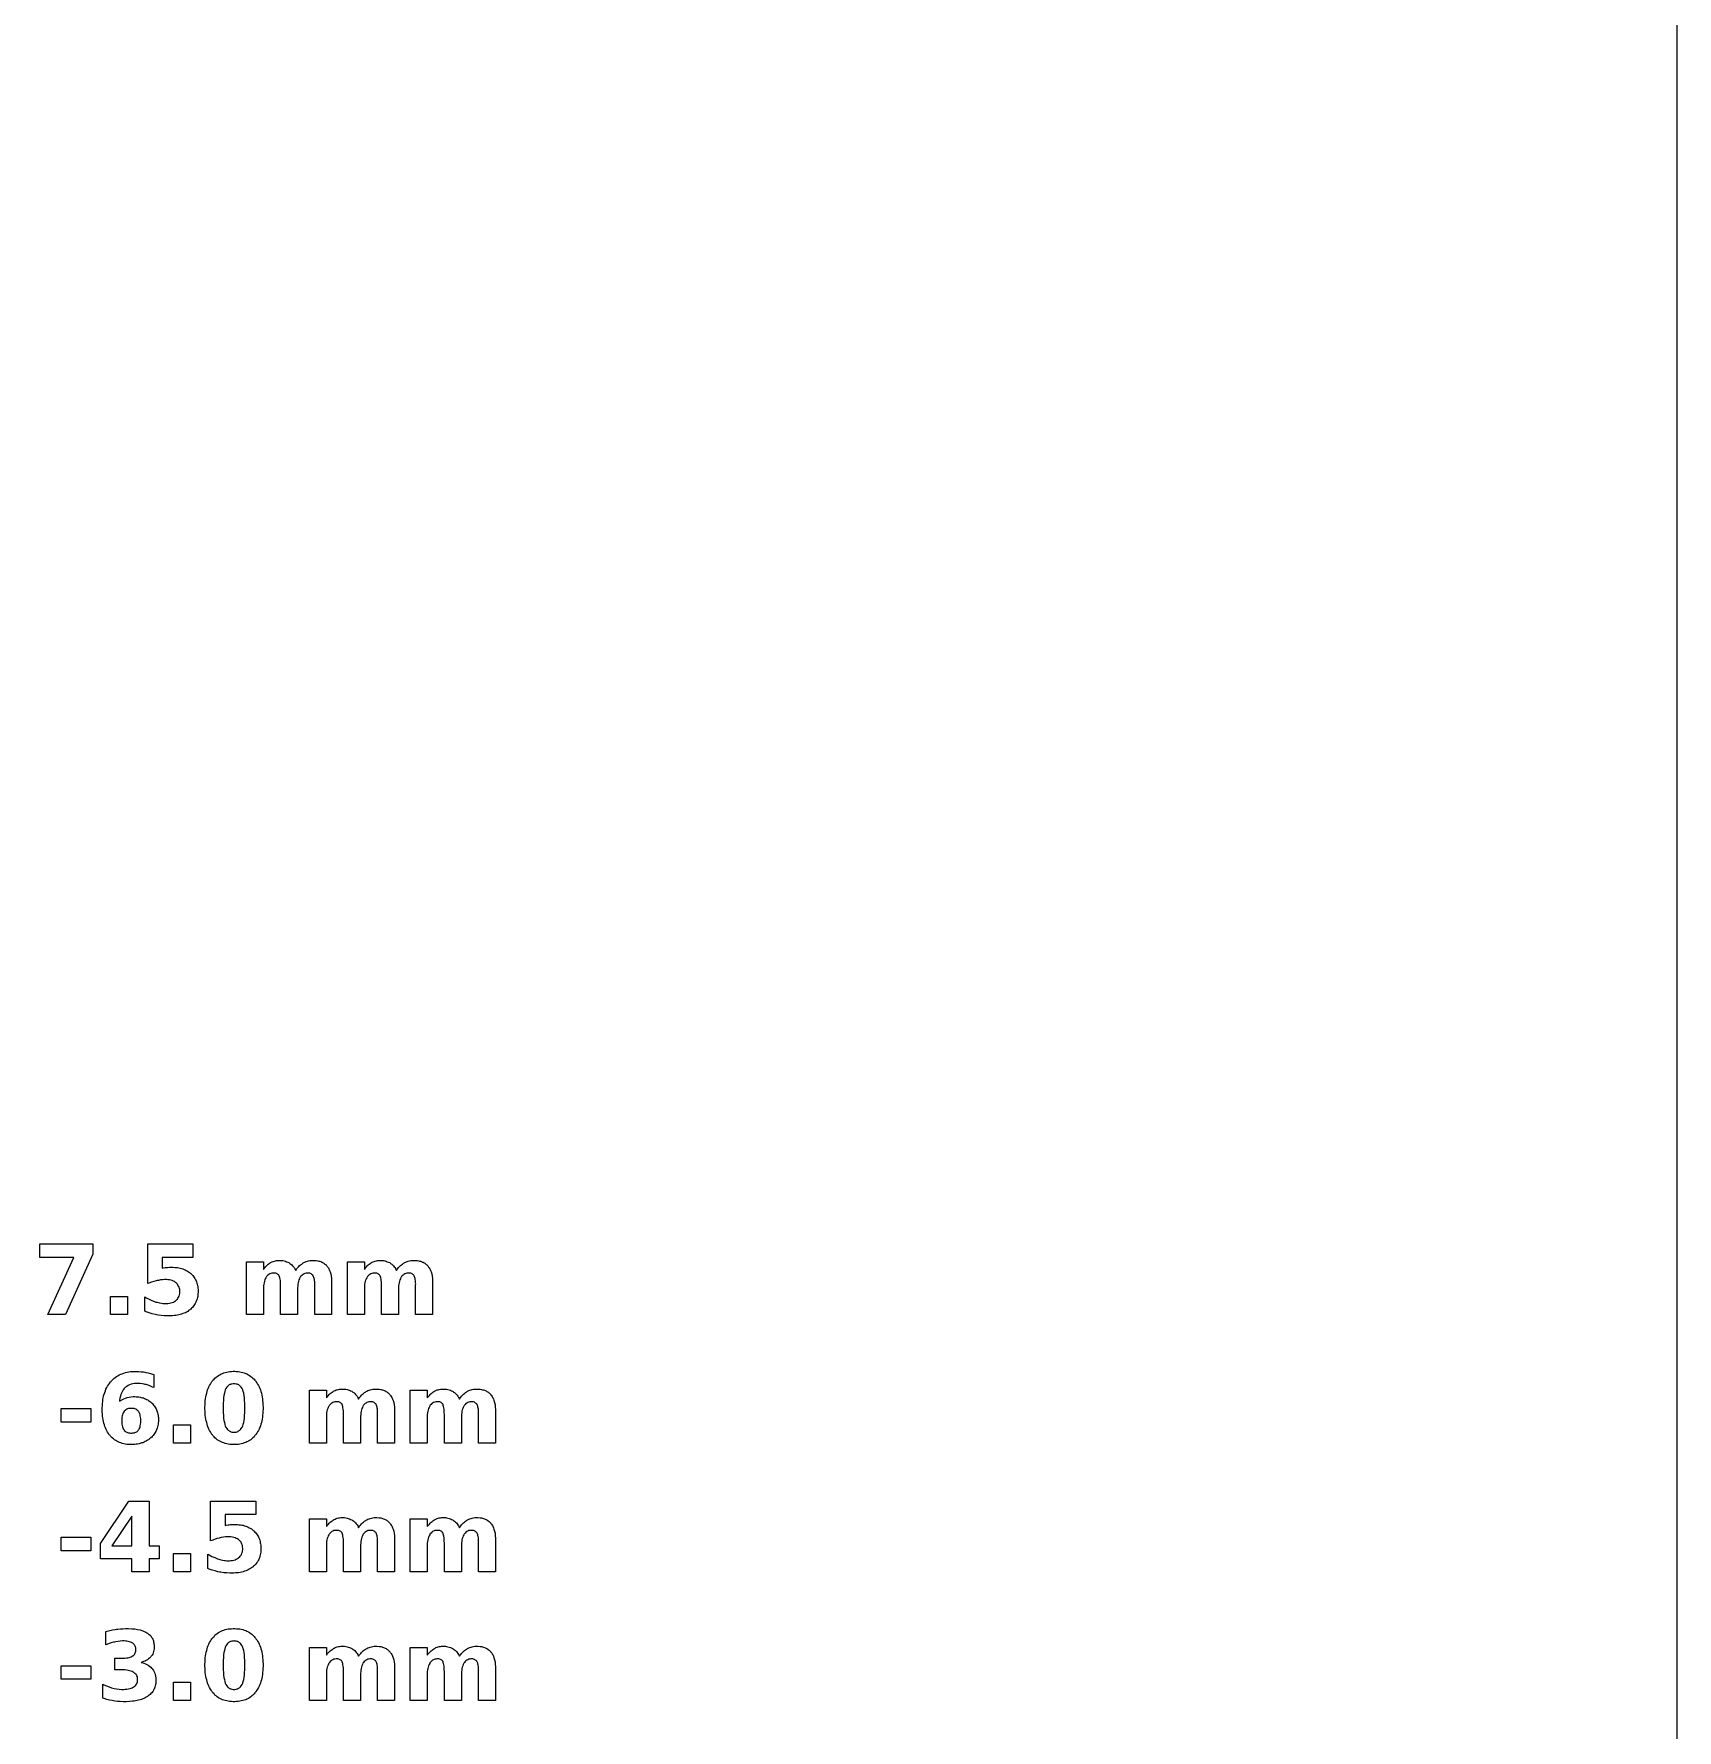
# Model space of a CAD drawing. Header units: millimetres. Extents: x 0 to 570, y 0 to 420.
# Drawn here: x 465.2 to 570, y 101.8 to 210 of the extents above; entities that cross this region are included whole.
import ezdxf

# ---------------------------------------------------------------- set-up
doc = ezdxf.new("R2010")
doc.units = ezdxf.units.MM
doc.layers.add('LEGEND_TEXT', color=7, linetype='Continuous')
doc.layers.add('PLAQUE_OUTLINE', color=7, linetype='Continuous')

msp = doc.modelspace()

# ---------------------------------------------------------------- linework, layer by layer
at = {"layer": 'LEGEND_TEXT'}
for points in [[(466.11, 128.34), (467.77, 131.98), (465.6, 131.98), (465.6, 132.84), (468.99, 132.84), (468.99, 132.18), (467.24, 128.34)], [(474, 131.36), (474.1, 131.36), (474.2, 131.35), (474.29, 131.34), (474.38, 131.33), (474.47, 131.32), (474.56, 131.3), (474.64, 131.27), (474.72, 131.25), (474.8, 131.22), (474.87, 131.19), (474.94, 131.15), (475.01, 131.11), (475.08, 131.07), (475.14, 131.03), (475.2, 130.98), (475.23, 130.95), (475.26, 130.93), (475.31, 130.87), (475.36, 130.82), (475.41, 130.76), (475.45, 130.7), (475.49, 130.63), (475.53, 130.56), (475.56, 130.5), (475.59, 130.42), (475.61, 130.35), (475.63, 130.27), (475.65, 130.19), (475.67, 130.11), (475.68, 130.03), (475.69, 129.94), (475.69, 129.85), (475.69, 129.81), (475.69, 129.76), (475.68, 129.67), (475.68, 129.59), (475.67, 129.5), (475.65, 129.42), (475.63, 129.34), (475.61, 129.27), (475.58, 129.19), (475.55, 129.12), (475.51, 129.05), (475.47, 128.98), (475.43, 128.92), (475.38, 128.86), (475.33, 128.8), (475.28, 128.74), (475.22, 128.69), (475.19, 128.66), (475.16, 128.64), (475.09, 128.59), (475.03, 128.54), (474.95, 128.5), (474.88, 128.46), (474.8, 128.43), (474.72, 128.4), (474.64, 128.37), (474.55, 128.34), (474.46, 128.32), (474.37, 128.3), (474.27, 128.28), (474.17, 128.27), (474.07, 128.26), (473.97, 128.25), (473.86, 128.25), (473.81, 128.25), (473.71, 128.25), (473.52, 128.26), (473.33, 128.28), (473.14, 128.31), (473.05, 128.32), (472.95, 128.34), (472.77, 128.39), (472.58, 128.45), (472.39, 128.51), (472.3, 128.55), (472.3, 129.46), (472.39, 129.41), (472.57, 129.32), (472.75, 129.24), (472.92, 129.17), (473, 129.14), (473.08, 129.12), (473.24, 129.08), (473.36, 129.06), (473.44, 129.05), (473.51, 129.04), (473.59, 129.04), (473.62, 129.04), (473.67, 129.04), (473.77, 129.05), (473.87, 129.06), (473.96, 129.08), (474.04, 129.11), (474.12, 129.14), (474.19, 129.18), (474.25, 129.22), (474.29, 129.25), (474.32, 129.27), (474.37, 129.33), (474.41, 129.39), (474.45, 129.45), (474.48, 129.52), (474.51, 129.6), (474.52, 129.68), (474.53, 129.76), (474.53, 129.81), (474.53, 129.85), (474.52, 129.93), (474.51, 130.01), (474.48, 130.09), (474.45, 130.16), (474.41, 130.22), (474.37, 130.28), (474.32, 130.34), (474.29, 130.37), (474.25, 130.39), (474.19, 130.44), (474.12, 130.47), (474.04, 130.51), (473.96, 130.53), (473.87, 130.55), (473.77, 130.56), (473.67, 130.57), (473.62, 130.57), (473.56, 130.57), (473.43, 130.56), (473.3, 130.55), (473.16, 130.52), (473.09, 130.51), (473.02, 130.49), (472.87, 130.45), (472.72, 130.4), (472.56, 130.34), (472.48, 130.31), (472.48, 132.84), (475.36, 132.84), (475.36, 131.98), (473.41, 131.98), (473.41, 131.29), (473.47, 131.31), (473.6, 131.33), (473.67, 131.34), (473.74, 131.35), (473.88, 131.36), (473.95, 131.36)], [(482.44, 131.65), (482.51, 131.69), (482.58, 131.72), (482.66, 131.74), (482.74, 131.76), (482.82, 131.78), (482.9, 131.79), (482.98, 131.79), (483.02, 131.79), (483.09, 131.79), (483.23, 131.78), (483.33, 131.77), (483.39, 131.75), (483.45, 131.74), (483.51, 131.72), (483.56, 131.69), (483.61, 131.67), (483.67, 131.64), (483.71, 131.61), (483.76, 131.58), (483.81, 131.54), (483.85, 131.5), (483.89, 131.46), (483.91, 131.44), (483.93, 131.41), (483.96, 131.37), (484, 131.32), (484.03, 131.26), (484.06, 131.21), (484.08, 131.15), (484.12, 131.06), (484.15, 130.93), (484.18, 130.79), (484.2, 130.64), (484.21, 130.48), (484.21, 130.39), (484.21, 128.34), (483.13, 128.34), (483.13, 130.1), (483.13, 130.14), (483.13, 130.18), (483.13, 130.23), (483.13, 130.3), (483.13, 130.34), (483.13, 130.43), (483.12, 130.5), (483.11, 130.58), (483.1, 130.64), (483.08, 130.7), (483.06, 130.75), (483.04, 130.8), (483.03, 130.82), (483.01, 130.84), (482.98, 130.87), (482.95, 130.9), (482.91, 130.93), (482.87, 130.95), (482.82, 130.97), (482.77, 130.98), (482.72, 130.98), (482.69, 130.98), (482.65, 130.98), (482.58, 130.97), (482.51, 130.96), (482.45, 130.93), (482.39, 130.9), (482.33, 130.86), (482.28, 130.81), (482.23, 130.76), (482.21, 130.73), (482.19, 130.7), (482.16, 130.62), (482.12, 130.55), (482.1, 130.46), (482.08, 130.37), (482.06, 130.27), (482.05, 130.17), (482.04, 130.05), (482.04, 130), (482.04, 128.34), (480.95, 128.34), (480.95, 130.1), (480.95, 130.17), (480.95, 130.29), (480.94, 130.41), (480.94, 130.51), (480.92, 130.6), (480.91, 130.68), (480.89, 130.74), (480.87, 130.8), (480.86, 130.82), (480.85, 130.84), (480.82, 130.87), (480.78, 130.9), (480.74, 130.93), (480.7, 130.95), (480.65, 130.97), (480.6, 130.98), (480.54, 130.98), (480.51, 130.98), (480.48, 130.98), (480.4, 130.97), (480.33, 130.96), (480.27, 130.93), (480.21, 130.9), (480.15, 130.86), (480.1, 130.81), (480.06, 130.76), (480.04, 130.73), (480.01, 130.69), (479.98, 130.62), (479.95, 130.55), (479.92, 130.46), (479.9, 130.37), (479.88, 130.27), (479.87, 130.17), (479.87, 130.06), (479.87, 130), (479.87, 128.34), (478.78, 128.34), (478.78, 131.71), (479.87, 131.71), (479.87, 131.22), (479.89, 131.25), (479.94, 131.32), (480, 131.38), (480.05, 131.44), (480.11, 131.5), (480.17, 131.55), (480.23, 131.59), (480.29, 131.63), (480.32, 131.65), (480.36, 131.67), (480.42, 131.7), (480.49, 131.73), (480.56, 131.75), (480.63, 131.77), (480.7, 131.78), (480.78, 131.79), (480.85, 131.79), (480.89, 131.79), (480.93, 131.79), (481.02, 131.79), (481.1, 131.78), (481.18, 131.76), (481.26, 131.74), (481.33, 131.71), (481.41, 131.68), (481.47, 131.65), (481.51, 131.63), (481.54, 131.6), (481.6, 131.56), (481.66, 131.51), (481.72, 131.45), (481.77, 131.39), (481.82, 131.33), (481.86, 131.26), (481.9, 131.19), (481.92, 131.15), (481.94, 131.19), (482, 131.27), (482.05, 131.33), (482.11, 131.4), (482.17, 131.46), (482.23, 131.51), (482.3, 131.56), (482.37, 131.61), (482.4, 131.63)], [(488.94, 131.69), (489.02, 131.72), (489.09, 131.74), (489.17, 131.76), (489.25, 131.78), (489.33, 131.79), (489.41, 131.79), (489.45, 131.79), (489.52, 131.79), (489.66, 131.78), (489.76, 131.77), (489.82, 131.75), (489.88, 131.74), (489.94, 131.72), (489.99, 131.69), (490.05, 131.67), (490.1, 131.64), (490.15, 131.61), (490.19, 131.58), (490.24, 131.54), (490.28, 131.5), (490.32, 131.46), (490.34, 131.44), (490.36, 131.41), (490.39, 131.37), (490.43, 131.32), (490.46, 131.26), (490.49, 131.21), (490.51, 131.15), (490.55, 131.06), (490.59, 130.93), (490.61, 130.79), (490.63, 130.64), (490.64, 130.48), (490.64, 130.39), (490.64, 128.34), (489.56, 128.34), (489.56, 130.1), (489.56, 130.14), (489.56, 130.18), (489.56, 130.23), (489.57, 130.3), (489.56, 130.34), (489.56, 130.43), (489.55, 130.5), (489.54, 130.58), (489.53, 130.64), (489.52, 130.7), (489.5, 130.75), (489.47, 130.8), (489.46, 130.82), (489.45, 130.84), (489.42, 130.87), (489.38, 130.9), (489.34, 130.93), (489.3, 130.95), (489.25, 130.97), (489.2, 130.98), (489.15, 130.98), (489.12, 130.98), (489.08, 130.98), (489.01, 130.97), (488.94, 130.96), (488.88, 130.93), (488.82, 130.9), (488.76, 130.86), (488.71, 130.81), (488.67, 130.76), (488.64, 130.73), (488.62, 130.7), (488.59, 130.62), (488.56, 130.55), (488.53, 130.46), (488.51, 130.37), (488.49, 130.27), (488.48, 130.17), (488.47, 130.05), (488.47, 130), (488.47, 128.34), (487.39, 128.34), (487.39, 130.1), (487.39, 130.17), (487.38, 130.29), (487.38, 130.41), (487.37, 130.51), (487.36, 130.6), (487.34, 130.68), (487.32, 130.74), (487.3, 130.8), (487.29, 130.82), (487.28, 130.84), (487.25, 130.87), (487.21, 130.9), (487.18, 130.93), (487.13, 130.95), (487.09, 130.97), (487.03, 130.98), (486.98, 130.98), (486.95, 130.98), (486.91, 130.98), (486.83, 130.97), (486.77, 130.96), (486.7, 130.93), (486.64, 130.9), (486.59, 130.86), (486.53, 130.81), (486.49, 130.76), (486.47, 130.73), (486.45, 130.69), (486.41, 130.62), (486.38, 130.55), (486.35, 130.46), (486.33, 130.37), (486.31, 130.27), (486.3, 130.17), (486.3, 130.06), (486.3, 130), (486.3, 128.34), (485.21, 128.34), (485.21, 131.71), (486.3, 131.71), (486.3, 131.22), (486.32, 131.25), (486.37, 131.32), (486.43, 131.38), (486.48, 131.44), (486.54, 131.5), (486.6, 131.55), (486.66, 131.59), (486.72, 131.63), (486.75, 131.65), (486.79, 131.67), (486.85, 131.7), (486.92, 131.73), (486.99, 131.75), (487.06, 131.77), (487.13, 131.78), (487.21, 131.79), (487.28, 131.79), (487.32, 131.79), (487.37, 131.79), (487.45, 131.79), (487.53, 131.78), (487.61, 131.76), (487.69, 131.74), (487.76, 131.71), (487.84, 131.68), (487.91, 131.65), (487.94, 131.63), (487.97, 131.6), (488.04, 131.56), (488.1, 131.51), (488.15, 131.45), (488.2, 131.39), (488.25, 131.33), (488.29, 131.26), (488.33, 131.19), (488.35, 131.15), (488.37, 131.19), (488.43, 131.27), (488.48, 131.33), (488.54, 131.4), (488.6, 131.46), (488.67, 131.51), (488.73, 131.56), (488.8, 131.61), (488.83, 131.63), (488.87, 131.65)], [(470.11, 128.34), (470.11, 129.5), (471.2, 129.5), (471.2, 128.34)], [(471.83, 123.95), (471.77, 123.95), (471.64, 123.94), (471.53, 123.92), (471.42, 123.9), (471.32, 123.86), (471.23, 123.82), (471.14, 123.76), (471.06, 123.7), (471.02, 123.66), (470.99, 123.63), (470.92, 123.55), (470.87, 123.46), (470.82, 123.36), (470.77, 123.25), (470.74, 123.14), (470.71, 123.01), (470.69, 122.88), (470.69, 122.81), (470.74, 122.85), (470.84, 122.91), (470.95, 122.97), (471.06, 123.01), (471.12, 123.03), (471.18, 123.05), (471.3, 123.08), (471.42, 123.1), (471.56, 123.11), (471.62, 123.11), (471.67, 123.11), (471.75, 123.1), (471.83, 123.1), (471.91, 123.09), (471.99, 123.07), (472.07, 123.06), (472.14, 123.04), (472.21, 123.02), (472.28, 122.99), (472.35, 122.96), (472.41, 122.93), (472.48, 122.9), (472.54, 122.86), (472.6, 122.82), (472.66, 122.77), (472.71, 122.73), (472.74, 122.7), (472.76, 122.68), (472.81, 122.62), (472.86, 122.57), (472.9, 122.51), (472.94, 122.46), (472.98, 122.4), (473.01, 122.33), (473.04, 122.27), (473.07, 122.2), (473.09, 122.14), (473.11, 122.07), (473.13, 121.99), (473.14, 121.92), (473.15, 121.84), (473.16, 121.77), (473.16, 121.69), (473.16, 121.65), (473.16, 121.6), (473.16, 121.51), (473.15, 121.43), (473.14, 121.34), (473.12, 121.26), (473.1, 121.18), (473.08, 121.1), (473.06, 121.03), (473.03, 120.96), (472.99, 120.89), (472.96, 120.82), (472.92, 120.75), (472.87, 120.69), (472.82, 120.63), (472.77, 120.57), (472.72, 120.51), (472.69, 120.49), (472.66, 120.46), (472.6, 120.41), (472.53, 120.36), (472.46, 120.32), (472.4, 120.28), (472.32, 120.24), (472.25, 120.2), (472.17, 120.17), (472.09, 120.15), (472.01, 120.12), (471.93, 120.1), (471.84, 120.08), (471.75, 120.07), (471.66, 120.06), (471.56, 120.05), (471.47, 120.05), (471.42, 120.05), (471.36, 120.05), (471.26, 120.06), (471.15, 120.06), (471.05, 120.08), (470.96, 120.1), (470.86, 120.12), (470.77, 120.15), (470.68, 120.18), (470.6, 120.22), (470.52, 120.26), (470.44, 120.31), (470.36, 120.36), (470.29, 120.41), (470.22, 120.47), (470.15, 120.54), (470.09, 120.61), (470.06, 120.64), (470.03, 120.68), (469.97, 120.76), (469.92, 120.84), (469.87, 120.93), (469.83, 121.01), (469.79, 121.11), (469.75, 121.21), (469.72, 121.31), (469.69, 121.41), (469.66, 121.52), (469.64, 121.63), (469.62, 121.75), (469.6, 121.87), (469.59, 122), (469.58, 122.12), (469.58, 122.26), (469.58, 122.32), (469.58, 122.39), (469.59, 122.53), (469.59, 122.66), (469.61, 122.79), (469.62, 122.91), (469.65, 123.03), (469.67, 123.15), (469.7, 123.26), (469.74, 123.37), (469.78, 123.48), (469.82, 123.58), (469.87, 123.68), (469.92, 123.77), (469.98, 123.86), (470.04, 123.95), (470.11, 124.04), (470.14, 124.08), (470.18, 124.11), (470.25, 124.19), (470.33, 124.26), (470.41, 124.32), (470.49, 124.38), (470.58, 124.44), (470.67, 124.49), (470.76, 124.53), (470.86, 124.57), (470.96, 124.61), (471.06, 124.64), (471.17, 124.66), (471.28, 124.68), (471.39, 124.7), (471.5, 124.71), (471.62, 124.71), (471.68, 124.71), (471.76, 124.71), (471.91, 124.71), (472.06, 124.69), (472.21, 124.68), (472.29, 124.66), (472.36, 124.65), (472.5, 124.62), (472.65, 124.59), (472.79, 124.54), (472.87, 124.52), (472.87, 123.69), (472.79, 123.72), (472.65, 123.78), (472.52, 123.83), (472.39, 123.87), (472.32, 123.89), (472.26, 123.9), (472.14, 123.93), (472.01, 123.94), (471.89, 123.95)], [(479.63, 121.14), (479.59, 121.04), (479.54, 120.95), (479.49, 120.86), (479.44, 120.78), (479.38, 120.7), (479.35, 120.66), (479.32, 120.62), (479.26, 120.55), (479.19, 120.48), (479.12, 120.42), (479.05, 120.36), (478.97, 120.31), (478.9, 120.26), (478.81, 120.22), (478.73, 120.18), (478.64, 120.15), (478.55, 120.12), (478.45, 120.1), (478.35, 120.08), (478.25, 120.06), (478.15, 120.06), (478.04, 120.05), (477.99, 120.05), (477.93, 120.05), (477.82, 120.06), (477.72, 120.06), (477.62, 120.08), (477.52, 120.1), (477.42, 120.12), (477.33, 120.15), (477.24, 120.18), (477.16, 120.22), (477.07, 120.26), (476.99, 120.31), (476.92, 120.36), (476.84, 120.42), (476.77, 120.48), (476.71, 120.55), (476.64, 120.62), (476.61, 120.66), (476.58, 120.7), (476.53, 120.78), (476.48, 120.86), (476.43, 120.95), (476.38, 121.04), (476.34, 121.14), (476.3, 121.24), (476.27, 121.34), (476.24, 121.45), (476.21, 121.56), (476.19, 121.67), (476.17, 121.79), (476.15, 121.92), (476.14, 122.05), (476.14, 122.18), (476.13, 122.31), (476.13, 122.38), (476.13, 122.45), (476.14, 122.59), (476.14, 122.72), (476.15, 122.85), (476.17, 122.97), (476.19, 123.09), (476.21, 123.21), (476.24, 123.32), (476.27, 123.43), (476.3, 123.53), (476.34, 123.63), (476.38, 123.73), (476.43, 123.82), (476.48, 123.91), (476.53, 123.99), (476.58, 124.07), (476.61, 124.11), (476.64, 124.15), (476.71, 124.22), (476.77, 124.29), (476.84, 124.35), (476.92, 124.4), (476.99, 124.46), (477.07, 124.5), (477.16, 124.55), (477.24, 124.59), (477.33, 124.62), (477.42, 124.65), (477.52, 124.67), (477.62, 124.69), (477.72, 124.7), (477.82, 124.71), (477.93, 124.72), (477.99, 124.72), (478.04, 124.72), (478.15, 124.71), (478.25, 124.7), (478.35, 124.69), (478.45, 124.67), (478.55, 124.65), (478.64, 124.62), (478.73, 124.59), (478.81, 124.55), (478.9, 124.5), (478.97, 124.46), (479.05, 124.4), (479.12, 124.35), (479.19, 124.29), (479.26, 124.22), (479.32, 124.15), (479.35, 124.11), (479.38, 124.07), (479.44, 123.99), (479.49, 123.91), (479.54, 123.82), (479.59, 123.73), (479.63, 123.63), (479.67, 123.53), (479.7, 123.43), (479.73, 123.32), (479.76, 123.21), (479.78, 123.09), (479.8, 122.97), (479.81, 122.85), (479.82, 122.72), (479.83, 122.59), (479.84, 122.45), (479.84, 122.38), (479.84, 122.31), (479.83, 122.18), (479.82, 122.05), (479.81, 121.92), (479.8, 121.79), (479.78, 121.67), (479.76, 121.56), (479.73, 121.45), (479.7, 121.34), (479.67, 121.24)], [(478.45, 123.7), (478.4, 123.76), (478.35, 123.8), (478.32, 123.83), (478.29, 123.85), (478.25, 123.87), (478.22, 123.89), (478.18, 123.9), (478.12, 123.91), (478.03, 123.92), (477.99, 123.93), (477.94, 123.92), (477.85, 123.91), (477.79, 123.9), (477.75, 123.89), (477.72, 123.87), (477.68, 123.85), (477.65, 123.83), (477.62, 123.8), (477.57, 123.76), (477.52, 123.7), (477.47, 123.62), (477.45, 123.58), (477.43, 123.54), (477.4, 123.43), (477.37, 123.32), (477.34, 123.18), (477.32, 123.04), (477.31, 122.87), (477.3, 122.69), (477.29, 122.5), (477.29, 122.39), (477.29, 122.29), (477.3, 122.09), (477.31, 121.91), (477.32, 121.74), (477.34, 121.59), (477.37, 121.46), (477.4, 121.34), (477.43, 121.23), (477.45, 121.19), (477.47, 121.15), (477.52, 121.07), (477.57, 121), (477.62, 120.96), (477.65, 120.94), (477.68, 120.92), (477.72, 120.9), (477.75, 120.88), (477.79, 120.87), (477.85, 120.85), (477.94, 120.84), (477.99, 120.84), (478.03, 120.84), (478.12, 120.85), (478.18, 120.87), (478.22, 120.88), (478.25, 120.9), (478.29, 120.92), (478.32, 120.94), (478.35, 120.96), (478.4, 121), (478.45, 121.07), (478.5, 121.15), (478.52, 121.19), (478.54, 121.23), (478.57, 121.34), (478.6, 121.46), (478.63, 121.59), (478.65, 121.74), (478.66, 121.91), (478.67, 122.09), (478.68, 122.29), (478.68, 122.39), (478.68, 122.5), (478.67, 122.69), (478.66, 122.87), (478.65, 123.04), (478.63, 123.18), (478.6, 123.32), (478.57, 123.43), (478.54, 123.54), (478.52, 123.58), (478.5, 123.62)], [(486.52, 123.49), (486.6, 123.52), (486.67, 123.54), (486.75, 123.56), (486.83, 123.58), (486.91, 123.59), (486.99, 123.59), (487.03, 123.59), (487.1, 123.59), (487.24, 123.58), (487.34, 123.57), (487.4, 123.55), (487.46, 123.54), (487.52, 123.52), (487.57, 123.49), (487.63, 123.47), (487.68, 123.44), (487.73, 123.41), (487.77, 123.38), (487.82, 123.34), (487.86, 123.3), (487.9, 123.26), (487.92, 123.24), (487.94, 123.21), (487.97, 123.17), (488.01, 123.12), (488.04, 123.06), (488.07, 123.01), (488.09, 122.95), (488.13, 122.86), (488.17, 122.73), (488.19, 122.59), (488.21, 122.44), (488.22, 122.28), (488.22, 122.19), (488.22, 120.14), (487.14, 120.14), (487.14, 121.9), (487.14, 121.94), (487.14, 121.98), (487.14, 122.03), (487.14, 122.1), (487.14, 122.14), (487.14, 122.23), (487.13, 122.3), (487.12, 122.38), (487.11, 122.44), (487.09, 122.5), (487.07, 122.55), (487.05, 122.6), (487.04, 122.62), (487.03, 122.64), (486.99, 122.67), (486.96, 122.7), (486.92, 122.73), (486.88, 122.75), (486.83, 122.77), (486.78, 122.78), (486.73, 122.78), (486.7, 122.78), (486.66, 122.78), (486.59, 122.77), (486.52, 122.76), (486.46, 122.73), (486.4, 122.7), (486.34, 122.66), (486.29, 122.61), (486.25, 122.56), (486.22, 122.53), (486.2, 122.5), (486.17, 122.42), (486.14, 122.35), (486.11, 122.26), (486.09, 122.17), (486.07, 122.07), (486.06, 121.97), (486.05, 121.85), (486.05, 121.8), (486.05, 120.14), (484.97, 120.14), (484.97, 121.9), (484.96, 121.97), (484.96, 122.09), (484.96, 122.21), (484.95, 122.31), (484.93, 122.4), (484.92, 122.48), (484.9, 122.54), (484.88, 122.6), (484.87, 122.62), (484.86, 122.64), (484.83, 122.67), (484.79, 122.7), (484.76, 122.73), (484.71, 122.75), (484.67, 122.77), (484.61, 122.78), (484.56, 122.78), (484.53, 122.78), (484.49, 122.78), (484.41, 122.77), (484.35, 122.76), (484.28, 122.73), (484.22, 122.7), (484.17, 122.66), (484.11, 122.61), (484.07, 122.56), (484.05, 122.53), (484.03, 122.49), (483.99, 122.42), (483.96, 122.35), (483.93, 122.26), (483.91, 122.17), (483.89, 122.07), (483.88, 121.97), (483.88, 121.86), (483.88, 121.8), (483.88, 120.14), (482.79, 120.14), (482.79, 123.51), (483.88, 123.51), (483.88, 123.02), (483.9, 123.05), (483.95, 123.12), (484.01, 123.18), (484.06, 123.24), (484.12, 123.3), (484.18, 123.35), (484.24, 123.39), (484.3, 123.43), (484.33, 123.45), (484.37, 123.47), (484.43, 123.5), (484.5, 123.53), (484.57, 123.55), (484.64, 123.57), (484.71, 123.58), (484.79, 123.59), (484.86, 123.59), (484.9, 123.59), (484.95, 123.59), (485.03, 123.59), (485.11, 123.58), (485.19, 123.56), (485.27, 123.54), (485.34, 123.51), (485.42, 123.48), (485.49, 123.45), (485.52, 123.43), (485.55, 123.4), (485.62, 123.36), (485.68, 123.31), (485.73, 123.25), (485.78, 123.19), (485.83, 123.13), (485.87, 123.06), (485.91, 122.99), (485.93, 122.95), (485.95, 122.99), (486.01, 123.07), (486.06, 123.13), (486.12, 123.2), (486.18, 123.26), (486.25, 123.31), (486.31, 123.36), (486.38, 123.41), (486.41, 123.43), (486.45, 123.45)], [(492.88, 123.45), (492.95, 123.49), (493.03, 123.52), (493.1, 123.54), (493.18, 123.56), (493.26, 123.58), (493.34, 123.59), (493.42, 123.59), (493.46, 123.59), (493.54, 123.59), (493.67, 123.58), (493.77, 123.57), (493.83, 123.55), (493.89, 123.54), (493.95, 123.52), (494, 123.49), (494.06, 123.47), (494.11, 123.44), (494.16, 123.41), (494.2, 123.38), (494.25, 123.34), (494.29, 123.3), (494.33, 123.26), (494.35, 123.24), (494.37, 123.21), (494.41, 123.17), (494.44, 123.12), (494.47, 123.06), (494.5, 123.01), (494.52, 122.95), (494.56, 122.86), (494.6, 122.73), (494.63, 122.59), (494.64, 122.44), (494.65, 122.28), (494.66, 122.19), (494.66, 120.14), (493.57, 120.14), (493.57, 121.9), (493.57, 121.94), (493.57, 121.98), (493.58, 122.03), (493.58, 122.1), (493.58, 122.14), (493.57, 122.23), (493.57, 122.3), (493.56, 122.38), (493.54, 122.44), (493.53, 122.5), (493.51, 122.55), (493.48, 122.6), (493.47, 122.62), (493.46, 122.64), (493.43, 122.67), (493.39, 122.7), (493.35, 122.73), (493.31, 122.75), (493.26, 122.77), (493.21, 122.78), (493.16, 122.78), (493.13, 122.78), (493.09, 122.78), (493.02, 122.77), (492.95, 122.76), (492.89, 122.73), (492.83, 122.7), (492.77, 122.66), (492.72, 122.61), (492.68, 122.56), (492.66, 122.53), (492.64, 122.5), (492.6, 122.42), (492.57, 122.35), (492.54, 122.26), (492.52, 122.17), (492.5, 122.07), (492.49, 121.97), (492.48, 121.85), (492.48, 121.8), (492.48, 120.14), (491.4, 120.14), (491.4, 121.9), (491.4, 121.97), (491.39, 122.09), (491.39, 122.21), (491.38, 122.31), (491.37, 122.4), (491.35, 122.48), (491.33, 122.54), (491.31, 122.6), (491.3, 122.62), (491.29, 122.64), (491.26, 122.67), (491.23, 122.7), (491.19, 122.73), (491.14, 122.75), (491.1, 122.77), (491.04, 122.78), (490.99, 122.78), (490.96, 122.78), (490.92, 122.78), (490.85, 122.77), (490.78, 122.76), (490.71, 122.73), (490.65, 122.7), (490.6, 122.66), (490.55, 122.61), (490.5, 122.56), (490.48, 122.53), (490.46, 122.49), (490.42, 122.42), (490.39, 122.35), (490.36, 122.26), (490.34, 122.17), (490.33, 122.07), (490.31, 121.97), (490.31, 121.86), (490.31, 121.8), (490.31, 120.14), (489.22, 120.14), (489.22, 123.51), (490.31, 123.51), (490.31, 123.02), (490.33, 123.05), (490.39, 123.12), (490.44, 123.18), (490.49, 123.24), (490.55, 123.3), (490.61, 123.35), (490.67, 123.39), (490.73, 123.43), (490.77, 123.45), (490.8, 123.47), (490.86, 123.5), (490.93, 123.53), (491, 123.55), (491.07, 123.57), (491.15, 123.58), (491.22, 123.59), (491.3, 123.59), (491.33, 123.59), (491.38, 123.59), (491.46, 123.59), (491.54, 123.58), (491.62, 123.56), (491.7, 123.54), (491.78, 123.51), (491.85, 123.48), (491.92, 123.45), (491.95, 123.43), (491.98, 123.4), (492.05, 123.36), (492.11, 123.31), (492.16, 123.25), (492.21, 123.19), (492.26, 123.13), (492.3, 123.06), (492.34, 122.99), (492.36, 122.95), (492.38, 122.99), (492.44, 123.07), (492.49, 123.13), (492.55, 123.2), (492.61, 123.26), (492.68, 123.31), (492.74, 123.36), (492.81, 123.41), (492.85, 123.43)], [(468.86, 121.48), (466.97, 121.48), (466.97, 122.35), (468.86, 122.35)], [(470.92, 122.08), (470.89, 122.02), (470.87, 121.95), (470.85, 121.88), (470.84, 121.8), (470.83, 121.71), (470.82, 121.62), (470.82, 121.57), (470.82, 121.52), (470.83, 121.43), (470.84, 121.34), (470.85, 121.26), (470.87, 121.19), (470.89, 121.12), (470.92, 121.06), (470.96, 121), (470.97, 120.98), (470.99, 120.95), (471.04, 120.91), (471.08, 120.87), (471.14, 120.84), (471.19, 120.82), (471.26, 120.8), (471.32, 120.79), (471.39, 120.78), (471.43, 120.78), (471.47, 120.78), (471.54, 120.79), (471.61, 120.8), (471.67, 120.82), (471.73, 120.84), (471.78, 120.87), (471.83, 120.91), (471.87, 120.95), (471.89, 120.98), (471.91, 121), (471.94, 121.06), (471.97, 121.12), (471.99, 121.19), (472.01, 121.26), (472.03, 121.34), (472.04, 121.43), (472.04, 121.52), (472.04, 121.57), (472.04, 121.62), (472.04, 121.71), (472.03, 121.8), (472.01, 121.88), (471.99, 121.95), (471.97, 122.02), (471.94, 122.08), (471.91, 122.14), (471.89, 122.16), (471.87, 122.19), (471.83, 122.23), (471.78, 122.27), (471.73, 122.3), (471.67, 122.32), (471.61, 122.34), (471.54, 122.35), (471.47, 122.36), (471.43, 122.36), (471.39, 122.36), (471.32, 122.35), (471.26, 122.34), (471.19, 122.32), (471.14, 122.3), (471.08, 122.27), (471.04, 122.23), (470.99, 122.19), (470.97, 122.16), (470.96, 122.14)], [(475.21, 120.14), (474.12, 120.14), (474.12, 121.3), (475.21, 121.3)], [(469.48, 113.75), (471.28, 116.44), (472.57, 116.44), (472.57, 113.6), (473.21, 113.6), (473.21, 112.76), (472.57, 112.76), (472.57, 111.94), (471.47, 111.94), (471.47, 112.76), (469.48, 112.76)], [(477.96, 114.96), (478.01, 114.96), (478.11, 114.96), (478.21, 114.95), (478.3, 114.94), (478.4, 114.93), (478.48, 114.92), (478.57, 114.9), (478.65, 114.87), (478.73, 114.85), (478.81, 114.82), (478.88, 114.79), (478.96, 114.75), (479.02, 114.71), (479.09, 114.67), (479.15, 114.63), (479.21, 114.58), (479.24, 114.55), (479.27, 114.53), (479.32, 114.47), (479.37, 114.42), (479.42, 114.36), (479.46, 114.3), (479.5, 114.23), (479.54, 114.16), (479.57, 114.1), (479.6, 114.02), (479.62, 113.95), (479.65, 113.87), (479.66, 113.79), (479.68, 113.71), (479.69, 113.63), (479.7, 113.54), (479.7, 113.45), (479.7, 113.41), (479.7, 113.36), (479.7, 113.27), (479.69, 113.19), (479.68, 113.1), (479.66, 113.02), (479.64, 112.94), (479.62, 112.87), (479.59, 112.79), (479.56, 112.72), (479.52, 112.65), (479.49, 112.58), (479.44, 112.52), (479.4, 112.46), (479.35, 112.4), (479.29, 112.34), (479.23, 112.29), (479.2, 112.26), (479.17, 112.24), (479.1, 112.19), (479.04, 112.14), (478.96, 112.1), (478.89, 112.06), (478.81, 112.03), (478.73, 112), (478.65, 111.97), (478.56, 111.94), (478.47, 111.92), (478.38, 111.9), (478.28, 111.88), (478.19, 111.87), (478.08, 111.86), (477.98, 111.85), (477.87, 111.85), (477.82, 111.85), (477.72, 111.85), (477.53, 111.86), (477.34, 111.88), (477.15, 111.91), (477.06, 111.92), (476.96, 111.94), (476.78, 111.99), (476.59, 112.05), (476.41, 112.11), (476.31, 112.15), (476.31, 113.06), (476.4, 113.01), (476.58, 112.92), (476.76, 112.84), (476.93, 112.77), (477.01, 112.74), (477.09, 112.72), (477.25, 112.68), (477.37, 112.66), (477.45, 112.65), (477.52, 112.64), (477.6, 112.64), (477.63, 112.64), (477.69, 112.64), (477.79, 112.65), (477.88, 112.66), (477.97, 112.68), (478.05, 112.71), (478.13, 112.74), (478.2, 112.78), (478.27, 112.82), (478.3, 112.85), (478.33, 112.87), (478.38, 112.93), (478.43, 112.99), (478.46, 113.05), (478.49, 113.12), (478.52, 113.2), (478.53, 113.28), (478.54, 113.36), (478.54, 113.41), (478.54, 113.45), (478.53, 113.53), (478.52, 113.61), (478.49, 113.69), (478.46, 113.76), (478.43, 113.82), (478.38, 113.88), (478.33, 113.94), (478.3, 113.97), (478.27, 113.99), (478.2, 114.04), (478.13, 114.07), (478.05, 114.11), (477.97, 114.13), (477.88, 114.15), (477.79, 114.16), (477.69, 114.17), (477.63, 114.17), (477.57, 114.17), (477.44, 114.16), (477.31, 114.15), (477.17, 114.12), (477.1, 114.11), (477.03, 114.09), (476.88, 114.05), (476.73, 114), (476.57, 113.94), (476.49, 113.91), (476.49, 116.44), (479.38, 116.44), (479.38, 115.58), (477.42, 115.58), (477.42, 114.89), (477.48, 114.91), (477.62, 114.93), (477.68, 114.94), (477.75, 114.95), (477.89, 114.96)], [(470.2, 113.6), (471.47, 113.6), (471.47, 115.48)], [(486.45, 115.25), (486.52, 115.29), (486.6, 115.32), (486.67, 115.34), (486.75, 115.36), (486.83, 115.38), (486.91, 115.39), (486.99, 115.39), (487.03, 115.39), (487.1, 115.39), (487.24, 115.38), (487.34, 115.37), (487.4, 115.35), (487.46, 115.34), (487.52, 115.32), (487.57, 115.29), (487.63, 115.27), (487.68, 115.24), (487.73, 115.21), (487.77, 115.18), (487.82, 115.14), (487.86, 115.1), (487.9, 115.06), (487.92, 115.04), (487.94, 115.01), (487.97, 114.97), (488.01, 114.92), (488.04, 114.86), (488.07, 114.81), (488.09, 114.75), (488.13, 114.66), (488.17, 114.53), (488.19, 114.39), (488.21, 114.24), (488.22, 114.08), (488.22, 113.99), (488.22, 111.94), (487.14, 111.94), (487.14, 113.7), (487.14, 113.74), (487.14, 113.78), (487.14, 113.83), (487.14, 113.9), (487.14, 113.94), (487.14, 114.03), (487.13, 114.1), (487.12, 114.18), (487.11, 114.24), (487.09, 114.3), (487.07, 114.35), (487.05, 114.4), (487.04, 114.42), (487.03, 114.44), (486.99, 114.47), (486.96, 114.5), (486.92, 114.53), (486.88, 114.55), (486.83, 114.57), (486.78, 114.58), (486.73, 114.58), (486.7, 114.58), (486.66, 114.58), (486.59, 114.57), (486.52, 114.56), (486.46, 114.53), (486.4, 114.5), (486.34, 114.46), (486.29, 114.41), (486.25, 114.36), (486.22, 114.33), (486.2, 114.3), (486.17, 114.22), (486.14, 114.15), (486.11, 114.06), (486.09, 113.97), (486.07, 113.87), (486.06, 113.77), (486.05, 113.65), (486.05, 113.6), (486.05, 111.94), (484.97, 111.94), (484.97, 113.7), (484.96, 113.77), (484.96, 113.89), (484.96, 114.01), (484.95, 114.11), (484.93, 114.2), (484.92, 114.28), (484.9, 114.34), (484.88, 114.4), (484.87, 114.42), (484.86, 114.44), (484.83, 114.47), (484.79, 114.5), (484.76, 114.53), (484.71, 114.55), (484.67, 114.57), (484.61, 114.58), (484.56, 114.58), (484.53, 114.58), (484.49, 114.58), (484.41, 114.57), (484.35, 114.56), (484.28, 114.53), (484.22, 114.5), (484.17, 114.46), (484.11, 114.41), (484.07, 114.36), (484.05, 114.33), (484.03, 114.29), (483.99, 114.22), (483.96, 114.15), (483.93, 114.06), (483.91, 113.97), (483.89, 113.87), (483.88, 113.77), (483.88, 113.66), (483.88, 113.6), (483.88, 111.94), (482.79, 111.94), (482.79, 115.31), (483.88, 115.31), (483.88, 114.82), (483.9, 114.85), (483.95, 114.92), (484.01, 114.98), (484.06, 115.04), (484.12, 115.1), (484.18, 115.15), (484.24, 115.19), (484.3, 115.23), (484.33, 115.25), (484.37, 115.27), (484.43, 115.3), (484.5, 115.33), (484.57, 115.35), (484.64, 115.37), (484.71, 115.38), (484.79, 115.39), (484.86, 115.39), (484.9, 115.39), (484.95, 115.39), (485.03, 115.39), (485.11, 115.38), (485.19, 115.36), (485.27, 115.34), (485.34, 115.31), (485.42, 115.28), (485.49, 115.25), (485.52, 115.23), (485.55, 115.2), (485.62, 115.16), (485.68, 115.11), (485.73, 115.05), (485.78, 114.99), (485.83, 114.93), (485.87, 114.86), (485.91, 114.79), (485.93, 114.75), (485.95, 114.79), (486.01, 114.87), (486.06, 114.93), (486.12, 115), (486.18, 115.06), (486.25, 115.11), (486.31, 115.16), (486.38, 115.21), (486.41, 115.23)], [(492.95, 115.29), (493.03, 115.32), (493.1, 115.34), (493.18, 115.36), (493.26, 115.38), (493.34, 115.39), (493.42, 115.39), (493.46, 115.39), (493.54, 115.39), (493.67, 115.38), (493.77, 115.37), (493.83, 115.35), (493.89, 115.34), (493.95, 115.32), (494, 115.29), (494.06, 115.27), (494.11, 115.24), (494.16, 115.21), (494.2, 115.18), (494.25, 115.14), (494.29, 115.1), (494.33, 115.06), (494.35, 115.04), (494.37, 115.01), (494.41, 114.97), (494.44, 114.92), (494.47, 114.86), (494.5, 114.81), (494.52, 114.75), (494.56, 114.66), (494.6, 114.53), (494.63, 114.39), (494.64, 114.24), (494.65, 114.08), (494.66, 113.99), (494.66, 111.94), (493.57, 111.94), (493.57, 113.7), (493.57, 113.74), (493.57, 113.78), (493.58, 113.83), (493.58, 113.9), (493.58, 113.94), (493.57, 114.03), (493.57, 114.1), (493.56, 114.18), (493.54, 114.24), (493.53, 114.3), (493.51, 114.35), (493.48, 114.4), (493.47, 114.42), (493.46, 114.44), (493.43, 114.47), (493.39, 114.5), (493.35, 114.53), (493.31, 114.55), (493.26, 114.57), (493.21, 114.58), (493.16, 114.58), (493.13, 114.58), (493.09, 114.58), (493.02, 114.57), (492.95, 114.56), (492.89, 114.53), (492.83, 114.5), (492.77, 114.46), (492.72, 114.41), (492.68, 114.36), (492.66, 114.33), (492.64, 114.3), (492.6, 114.22), (492.57, 114.15), (492.54, 114.06), (492.52, 113.97), (492.5, 113.87), (492.49, 113.77), (492.48, 113.65), (492.48, 113.6), (492.48, 111.94), (491.4, 111.94), (491.4, 113.7), (491.4, 113.77), (491.39, 113.89), (491.39, 114.01), (491.38, 114.11), (491.37, 114.2), (491.35, 114.28), (491.33, 114.34), (491.31, 114.4), (491.3, 114.42), (491.29, 114.44), (491.26, 114.47), (491.23, 114.5), (491.19, 114.53), (491.14, 114.55), (491.1, 114.57), (491.04, 114.58), (490.99, 114.58), (490.96, 114.58), (490.92, 114.58), (490.85, 114.57), (490.78, 114.56), (490.71, 114.53), (490.65, 114.5), (490.6, 114.46), (490.55, 114.41), (490.5, 114.36), (490.48, 114.33), (490.46, 114.29), (490.42, 114.22), (490.39, 114.15), (490.36, 114.06), (490.34, 113.97), (490.33, 113.87), (490.31, 113.77), (490.31, 113.66), (490.31, 113.6), (490.31, 111.94), (489.22, 111.94), (489.22, 115.31), (490.31, 115.31), (490.31, 114.82), (490.33, 114.85), (490.39, 114.92), (490.44, 114.98), (490.49, 115.04), (490.55, 115.1), (490.61, 115.15), (490.67, 115.19), (490.73, 115.23), (490.77, 115.25), (490.8, 115.27), (490.86, 115.3), (490.93, 115.33), (491, 115.35), (491.07, 115.37), (491.15, 115.38), (491.22, 115.39), (491.3, 115.39), (491.33, 115.39), (491.38, 115.39), (491.46, 115.39), (491.54, 115.38), (491.62, 115.36), (491.7, 115.34), (491.78, 115.31), (491.85, 115.28), (491.92, 115.25), (491.95, 115.23), (491.98, 115.2), (492.05, 115.16), (492.11, 115.11), (492.16, 115.05), (492.21, 114.99), (492.26, 114.93), (492.3, 114.86), (492.34, 114.79), (492.36, 114.75), (492.38, 114.79), (492.44, 114.87), (492.49, 114.93), (492.55, 115), (492.61, 115.06), (492.68, 115.11), (492.74, 115.16), (492.81, 115.21), (492.85, 115.23), (492.88, 115.25)], [(468.86, 113.28), (466.97, 113.28), (466.97, 114.15), (468.86, 114.15)], [(475.21, 111.94), (474.12, 111.94), (474.12, 113.1), (475.21, 113.1)], [(472.79, 105.72), (472.84, 105.64), (472.89, 105.56), (472.93, 105.47), (472.96, 105.38), (472.98, 105.28), (472.99, 105.18), (473, 105.07), (473, 105.02), (473, 104.97), (473, 104.89), (472.99, 104.81), (472.98, 104.74), (472.96, 104.66), (472.94, 104.59), (472.92, 104.52), (472.89, 104.46), (472.86, 104.4), (472.82, 104.33), (472.78, 104.28), (472.74, 104.22), (472.69, 104.17), (472.64, 104.11), (472.58, 104.07), (472.52, 104.02), (472.49, 104), (472.46, 103.98), (472.39, 103.94), (472.32, 103.9), (472.24, 103.86), (472.16, 103.83), (472.08, 103.8), (471.99, 103.77), (471.9, 103.75), (471.81, 103.73), (471.71, 103.71), (471.61, 103.69), (471.51, 103.68), (471.35, 103.66), (471.11, 103.65), (470.99, 103.65), (470.91, 103.65), (470.73, 103.66), (470.56, 103.67), (470.39, 103.69), (470.3, 103.71), (470.21, 103.72), (470.04, 103.76), (469.87, 103.8), (469.7, 103.85), (469.61, 103.87), (469.61, 104.77), (469.69, 104.73), (469.85, 104.66), (470.02, 104.6), (470.18, 104.54), (470.26, 104.52), (470.34, 104.5), (470.5, 104.47), (470.65, 104.45), (470.81, 104.44), (470.89, 104.44), (470.94, 104.44), (471.05, 104.45), (471.16, 104.46), (471.25, 104.47), (471.34, 104.49), (471.42, 104.52), (471.5, 104.54), (471.56, 104.58), (471.59, 104.6), (471.62, 104.62), (471.68, 104.66), (471.72, 104.71), (471.76, 104.77), (471.79, 104.82), (471.82, 104.88), (471.83, 104.95), (471.84, 105.02), (471.84, 105.06), (471.84, 105.1), (471.83, 105.17), (471.82, 105.24), (471.79, 105.3), (471.76, 105.36), (471.72, 105.41), (471.67, 105.46), (471.62, 105.5), (471.59, 105.52), (471.56, 105.54), (471.49, 105.58), (471.41, 105.61), (471.32, 105.63), (471.23, 105.65), (471.13, 105.67), (471.02, 105.68), (470.91, 105.68), (470.85, 105.68), (470.38, 105.68), (470.38, 106.43), (470.87, 106.43), (470.92, 106.43), (471.03, 106.43), (471.12, 106.44), (471.21, 106.46), (471.29, 106.47), (471.37, 106.49), (471.43, 106.52), (471.49, 106.55), (471.52, 106.57), (471.55, 106.58), (471.59, 106.62), (471.63, 106.67), (471.67, 106.71), (471.69, 106.77), (471.71, 106.82), (471.73, 106.88), (471.73, 106.95), (471.73, 106.98), (471.73, 107.02), (471.73, 107.08), (471.71, 107.13), (471.69, 107.19), (471.67, 107.24), (471.64, 107.28), (471.6, 107.33), (471.55, 107.37), (471.53, 107.38), (471.5, 107.4), (471.44, 107.43), (471.38, 107.46), (471.31, 107.48), (471.24, 107.5), (471.16, 107.51), (471.08, 107.52), (470.99, 107.53), (470.94, 107.53), (470.87, 107.53), (470.73, 107.52), (470.59, 107.5), (470.44, 107.48), (470.37, 107.46), (470.3, 107.45), (470.16, 107.41), (470.02, 107.36), (469.87, 107.31), (469.8, 107.28), (469.8, 108.13), (469.89, 108.15), (470.06, 108.19), (470.23, 108.23), (470.4, 108.26), (470.48, 108.27), (470.57, 108.28), (470.74, 108.3), (470.9, 108.31), (471.07, 108.32), (471.15, 108.32), (471.26, 108.32), (471.46, 108.31), (471.65, 108.29), (471.83, 108.26), (471.99, 108.23), (472.11, 108.19), (472.18, 108.17), (472.25, 108.14), (472.31, 108.11), (472.37, 108.08), (472.43, 108.05), (472.46, 108.03), (472.49, 108.01), (472.54, 107.97), (472.58, 107.93), (472.63, 107.89), (472.67, 107.85), (472.71, 107.8), (472.74, 107.75), (472.77, 107.7), (472.8, 107.64), (472.82, 107.59), (472.84, 107.53), (472.86, 107.47), (472.87, 107.4), (472.88, 107.34), (472.89, 107.27), (472.89, 107.2), (472.89, 107.16), (472.89, 107.12), (472.89, 107.02), (472.87, 106.93), (472.86, 106.85), (472.83, 106.77), (472.8, 106.69), (472.76, 106.62), (472.71, 106.55), (472.69, 106.52), (472.66, 106.49), (472.6, 106.43), (472.54, 106.38), (472.47, 106.33), (472.39, 106.28), (472.31, 106.24), (472.22, 106.21), (472.12, 106.18), (472.07, 106.16), (472.13, 106.15), (472.24, 106.11), (472.34, 106.07), (472.43, 106.03), (472.52, 105.98), (472.59, 105.92), (472.67, 105.86), (472.73, 105.79), (472.76, 105.76)], [(479.67, 104.84), (479.63, 104.74), (479.59, 104.64), (479.54, 104.55), (479.49, 104.46), (479.44, 104.38), (479.38, 104.3), (479.35, 104.26), (479.32, 104.22), (479.26, 104.15), (479.19, 104.08), (479.12, 104.02), (479.05, 103.96), (478.97, 103.91), (478.9, 103.86), (478.81, 103.82), (478.73, 103.78), (478.64, 103.75), (478.55, 103.72), (478.45, 103.7), (478.35, 103.68), (478.25, 103.66), (478.15, 103.66), (478.04, 103.65), (477.99, 103.65), (477.93, 103.65), (477.82, 103.66), (477.72, 103.66), (477.62, 103.68), (477.52, 103.7), (477.42, 103.72), (477.33, 103.75), (477.24, 103.78), (477.16, 103.82), (477.07, 103.86), (476.99, 103.91), (476.92, 103.96), (476.84, 104.02), (476.77, 104.08), (476.71, 104.15), (476.64, 104.22), (476.61, 104.26), (476.58, 104.3), (476.53, 104.38), (476.48, 104.46), (476.43, 104.55), (476.38, 104.64), (476.34, 104.74), (476.3, 104.84), (476.27, 104.94), (476.24, 105.05), (476.21, 105.16), (476.19, 105.27), (476.17, 105.39), (476.15, 105.52), (476.14, 105.65), (476.14, 105.78), (476.13, 105.91), (476.13, 105.98), (476.13, 106.05), (476.14, 106.19), (476.14, 106.32), (476.15, 106.45), (476.17, 106.57), (476.19, 106.69), (476.21, 106.81), (476.24, 106.92), (476.27, 107.03), (476.3, 107.13), (476.34, 107.23), (476.38, 107.33), (476.43, 107.42), (476.48, 107.51), (476.53, 107.59), (476.58, 107.67), (476.61, 107.71), (476.64, 107.75), (476.71, 107.82), (476.77, 107.89), (476.84, 107.95), (476.92, 108), (476.99, 108.06), (477.07, 108.1), (477.16, 108.15), (477.24, 108.19), (477.33, 108.22), (477.42, 108.25), (477.52, 108.27), (477.62, 108.29), (477.72, 108.3), (477.82, 108.31), (477.93, 108.32), (477.99, 108.32), (478.04, 108.32), (478.15, 108.31), (478.25, 108.3), (478.35, 108.29), (478.45, 108.27), (478.55, 108.25), (478.64, 108.22), (478.73, 108.19), (478.81, 108.15), (478.9, 108.1), (478.97, 108.06), (479.05, 108), (479.12, 107.95), (479.19, 107.89), (479.26, 107.82), (479.32, 107.75), (479.35, 107.71), (479.38, 107.67), (479.44, 107.59), (479.49, 107.51), (479.54, 107.42), (479.59, 107.33), (479.63, 107.23), (479.67, 107.13), (479.7, 107.03), (479.73, 106.92), (479.76, 106.81), (479.78, 106.69), (479.8, 106.57), (479.81, 106.45), (479.82, 106.32), (479.83, 106.19), (479.84, 106.05), (479.84, 105.98), (479.84, 105.91), (479.83, 105.78), (479.82, 105.65), (479.81, 105.52), (479.8, 105.39), (479.78, 105.27), (479.76, 105.16), (479.73, 105.05), (479.7, 104.94)], [(478.5, 107.22), (478.45, 107.3), (478.4, 107.36), (478.35, 107.4), (478.32, 107.43), (478.29, 107.45), (478.25, 107.47), (478.22, 107.49), (478.18, 107.5), (478.12, 107.51), (478.03, 107.52), (477.99, 107.53), (477.94, 107.52), (477.85, 107.51), (477.79, 107.5), (477.75, 107.49), (477.72, 107.47), (477.68, 107.45), (477.65, 107.43), (477.62, 107.4), (477.57, 107.36), (477.52, 107.3), (477.47, 107.22), (477.45, 107.18), (477.43, 107.14), (477.4, 107.03), (477.37, 106.92), (477.34, 106.78), (477.32, 106.64), (477.31, 106.47), (477.3, 106.29), (477.29, 106.1), (477.29, 105.99), (477.29, 105.89), (477.3, 105.69), (477.31, 105.51), (477.32, 105.34), (477.34, 105.19), (477.37, 105.06), (477.4, 104.94), (477.43, 104.83), (477.45, 104.79), (477.47, 104.75), (477.52, 104.67), (477.57, 104.6), (477.62, 104.56), (477.65, 104.54), (477.68, 104.52), (477.72, 104.5), (477.75, 104.48), (477.79, 104.47), (477.85, 104.45), (477.94, 104.44), (477.99, 104.44), (478.03, 104.44), (478.12, 104.45), (478.18, 104.47), (478.22, 104.48), (478.25, 104.5), (478.29, 104.52), (478.32, 104.54), (478.35, 104.56), (478.4, 104.6), (478.45, 104.67), (478.5, 104.75), (478.52, 104.79), (478.54, 104.83), (478.57, 104.94), (478.6, 105.06), (478.63, 105.19), (478.65, 105.34), (478.66, 105.51), (478.67, 105.69), (478.68, 105.89), (478.68, 105.99), (478.68, 106.1), (478.67, 106.29), (478.66, 106.47), (478.65, 106.64), (478.63, 106.78), (478.6, 106.92), (478.57, 107.03), (478.54, 107.14), (478.52, 107.18)], [(486.45, 107.05), (486.52, 107.09), (486.6, 107.12), (486.67, 107.14), (486.75, 107.16), (486.83, 107.18), (486.91, 107.19), (486.99, 107.19), (487.03, 107.19), (487.1, 107.19), (487.24, 107.18), (487.34, 107.17), (487.4, 107.15), (487.46, 107.14), (487.52, 107.12), (487.57, 107.09), (487.63, 107.07), (487.68, 107.04), (487.73, 107.01), (487.77, 106.98), (487.82, 106.94), (487.86, 106.9), (487.9, 106.86), (487.92, 106.84), (487.94, 106.81), (487.97, 106.77), (488.01, 106.72), (488.04, 106.66), (488.07, 106.61), (488.09, 106.55), (488.13, 106.46), (488.17, 106.33), (488.19, 106.19), (488.21, 106.04), (488.22, 105.88), (488.22, 105.79), (488.22, 103.74), (487.14, 103.74), (487.14, 105.5), (487.14, 105.54), (487.14, 105.58), (487.14, 105.63), (487.14, 105.7), (487.14, 105.74), (487.14, 105.83), (487.13, 105.9), (487.12, 105.98), (487.11, 106.04), (487.09, 106.1), (487.07, 106.15), (487.05, 106.2), (487.04, 106.22), (487.03, 106.24), (486.99, 106.27), (486.96, 106.3), (486.92, 106.33), (486.88, 106.35), (486.83, 106.37), (486.78, 106.38), (486.73, 106.38), (486.7, 106.38), (486.66, 106.38), (486.59, 106.37), (486.52, 106.36), (486.46, 106.33), (486.4, 106.3), (486.34, 106.26), (486.29, 106.21), (486.25, 106.16), (486.22, 106.13), (486.2, 106.1), (486.17, 106.02), (486.14, 105.95), (486.11, 105.86), (486.09, 105.77), (486.07, 105.67), (486.06, 105.57), (486.05, 105.45), (486.05, 105.4), (486.05, 103.74), (484.97, 103.74), (484.97, 105.5), (484.96, 105.57), (484.96, 105.69), (484.96, 105.81), (484.95, 105.91), (484.93, 106), (484.92, 106.08), (484.9, 106.14), (484.88, 106.2), (484.87, 106.22), (484.86, 106.24), (484.83, 106.27), (484.79, 106.3), (484.76, 106.33), (484.71, 106.35), (484.67, 106.37), (484.61, 106.38), (484.56, 106.38), (484.53, 106.38), (484.49, 106.38), (484.41, 106.37), (484.35, 106.36), (484.28, 106.33), (484.22, 106.3), (484.17, 106.26), (484.11, 106.21), (484.07, 106.16), (484.05, 106.13), (484.03, 106.09), (483.99, 106.02), (483.96, 105.95), (483.93, 105.86), (483.91, 105.77), (483.89, 105.67), (483.88, 105.57), (483.88, 105.46), (483.88, 105.4), (483.88, 103.74), (482.79, 103.74), (482.79, 107.11), (483.88, 107.11), (483.88, 106.62), (483.9, 106.65), (483.95, 106.72), (484.01, 106.78), (484.06, 106.84), (484.12, 106.9), (484.18, 106.95), (484.24, 106.99), (484.3, 107.03), (484.33, 107.05), (484.37, 107.07), (484.43, 107.1), (484.5, 107.13), (484.57, 107.15), (484.64, 107.17), (484.71, 107.18), (484.79, 107.19), (484.86, 107.19), (484.9, 107.19), (484.95, 107.19), (485.03, 107.19), (485.11, 107.18), (485.19, 107.16), (485.27, 107.14), (485.34, 107.11), (485.42, 107.08), (485.49, 107.05), (485.52, 107.03), (485.55, 107), (485.62, 106.96), (485.68, 106.91), (485.73, 106.85), (485.78, 106.79), (485.83, 106.73), (485.87, 106.66), (485.91, 106.59), (485.93, 106.55), (485.95, 106.59), (486.01, 106.67), (486.06, 106.73), (486.12, 106.8), (486.18, 106.86), (486.25, 106.91), (486.31, 106.96), (486.38, 107.01), (486.41, 107.03)], [(492.88, 107.05), (492.95, 107.09), (493.03, 107.12), (493.1, 107.14), (493.18, 107.16), (493.26, 107.18), (493.34, 107.19), (493.42, 107.19), (493.46, 107.19), (493.54, 107.19), (493.67, 107.18), (493.77, 107.17), (493.83, 107.15), (493.89, 107.14), (493.95, 107.12), (494, 107.09), (494.06, 107.07), (494.11, 107.04), (494.16, 107.01), (494.2, 106.98), (494.25, 106.94), (494.29, 106.9), (494.33, 106.86), (494.35, 106.84), (494.37, 106.81), (494.41, 106.77), (494.44, 106.72), (494.47, 106.66), (494.5, 106.61), (494.52, 106.55), (494.56, 106.46), (494.6, 106.33), (494.63, 106.19), (494.64, 106.04), (494.65, 105.88), (494.66, 105.79), (494.66, 103.74), (493.57, 103.74), (493.57, 105.5), (493.57, 105.54), (493.57, 105.58), (493.58, 105.63), (493.58, 105.7), (493.58, 105.74), (493.57, 105.83), (493.57, 105.9), (493.56, 105.98), (493.54, 106.04), (493.53, 106.1), (493.51, 106.15), (493.48, 106.2), (493.47, 106.22), (493.46, 106.24), (493.43, 106.27), (493.39, 106.3), (493.35, 106.33), (493.31, 106.35), (493.26, 106.37), (493.21, 106.38), (493.16, 106.38), (493.13, 106.38), (493.09, 106.38), (493.02, 106.37), (492.95, 106.36), (492.89, 106.33), (492.83, 106.3), (492.77, 106.26), (492.72, 106.21), (492.68, 106.16), (492.66, 106.13), (492.64, 106.1), (492.6, 106.02), (492.57, 105.95), (492.54, 105.86), (492.52, 105.77), (492.5, 105.67), (492.49, 105.57), (492.48, 105.45), (492.48, 105.4), (492.48, 103.74), (491.4, 103.74), (491.4, 105.5), (491.4, 105.57), (491.39, 105.69), (491.39, 105.81), (491.38, 105.91), (491.37, 106), (491.35, 106.08), (491.33, 106.14), (491.31, 106.2), (491.3, 106.22), (491.29, 106.24), (491.26, 106.27), (491.23, 106.3), (491.19, 106.33), (491.14, 106.35), (491.1, 106.37), (491.04, 106.38), (490.99, 106.38), (490.96, 106.38), (490.92, 106.38), (490.85, 106.37), (490.78, 106.36), (490.71, 106.33), (490.65, 106.3), (490.6, 106.26), (490.55, 106.21), (490.5, 106.16), (490.48, 106.13), (490.46, 106.09), (490.42, 106.02), (490.39, 105.95), (490.36, 105.86), (490.34, 105.77), (490.33, 105.67), (490.31, 105.57), (490.31, 105.46), (490.31, 105.4), (490.31, 103.74), (489.22, 103.74), (489.22, 107.11), (490.31, 107.11), (490.31, 106.62), (490.33, 106.65), (490.39, 106.72), (490.44, 106.78), (490.49, 106.84), (490.55, 106.9), (490.61, 106.95), (490.67, 106.99), (490.73, 107.03), (490.77, 107.05), (490.8, 107.07), (490.86, 107.1), (490.93, 107.13), (491, 107.15), (491.07, 107.17), (491.15, 107.18), (491.22, 107.19), (491.3, 107.19), (491.33, 107.19), (491.38, 107.19), (491.46, 107.19), (491.54, 107.18), (491.62, 107.16), (491.7, 107.14), (491.78, 107.11), (491.85, 107.08), (491.92, 107.05), (491.95, 107.03), (491.98, 107), (492.05, 106.96), (492.11, 106.91), (492.16, 106.85), (492.21, 106.79), (492.26, 106.73), (492.3, 106.66), (492.34, 106.59), (492.36, 106.55), (492.38, 106.59), (492.44, 106.67), (492.49, 106.73), (492.55, 106.8), (492.61, 106.86), (492.68, 106.91), (492.74, 106.96), (492.81, 107.01), (492.85, 107.03)], [(466.97, 105.08), (466.97, 105.95), (468.86, 105.95), (468.86, 105.08)], [(475.21, 103.74), (474.12, 103.74), (474.12, 104.9), (475.21, 104.9)]]:
    msp.add_lwpolyline(points, close=True, dxfattribs=at)
at = {"layer": 'PLAQUE_OUTLINE'}
msp.add_lwpolyline([(0, 0), (570, 0), (570, 420), (0, 420)], close=True, dxfattribs=at)

doc.saveas('drawing.dxf')
